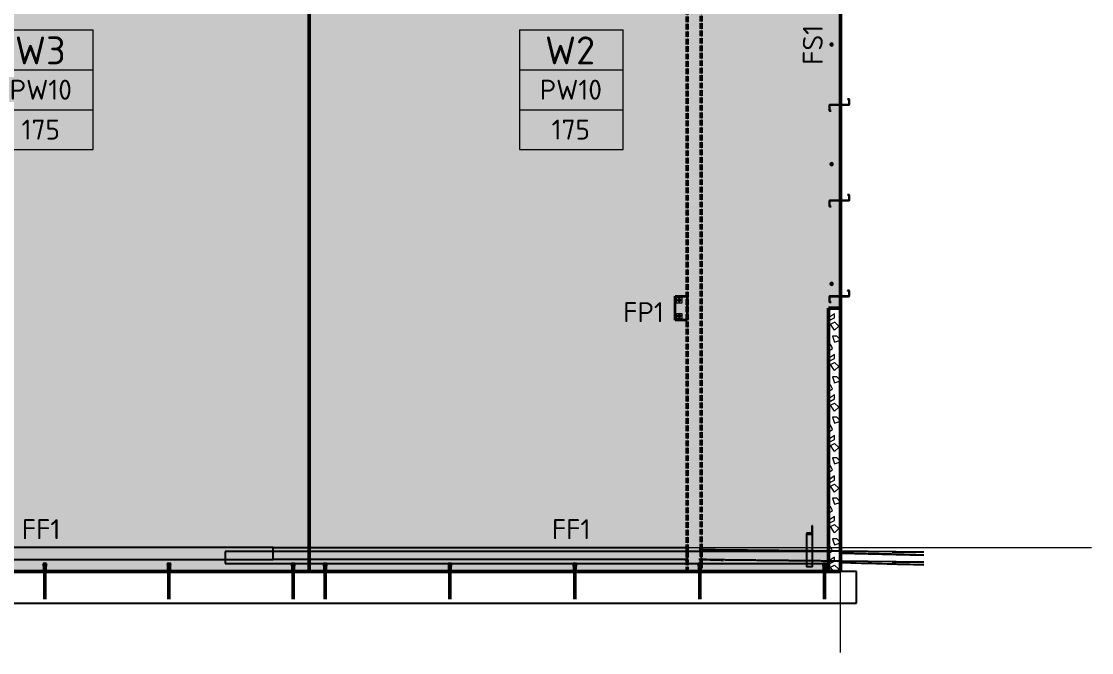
# Model space of a CAD drawing. Header units: millimetres. Extents: x -1292747 to -1174108, y -8316 to 50210.
# Drawn here: x -1212360 to -1198933, y 3882 to 11795 of the extents above; entities that cross this region are included whole.
import ezdxf

# ---------------------------------------------------------------- set-up
doc = ezdxf.new("R2010")
doc.units = ezdxf.units.MM
doc.linetypes.add('Hidden', pattern=[4, 3, -1])
doc.linetypes.add('Hidden Double', pattern=[7, 5, -2])
for name, color, linetype, lineweight in [('A-060-M_DETAIL', 3, 'Continuous', 25), ('A-200-A_WALL', 211, 'Continuous', 18), ('A-200-H_WALL', 111, 'Continuous', 13), ('A-200-M_WALL_EXT', 113, 'Continuous', 13), ('A-200-M_WALL_PAT', 111, 'Continuous', 13), ('A-200-MH_WALL', 110, 'Hidden', 13), ('A-230-M_FLOOR', 192, 'Continuous', 13), ('A-230-MH_FLOOR', 190, 'Hidden Double', 13), ('S-160-M_FOUND', 171, 'Continuous', 13), ('S-280-M_STRUCT_FRAME', 12, 'Continuous', 13), ('Z-030-M_GRID', 191, 'Continuous', 13), ('Z-060-M_DETAIL', 92, 'Continuous', 25), ('Z-230-A_LEVEL', 51, 'Continuous', 13)]:
    doc.layers.add(name, color=color, linetype=linetype, lineweight=lineweight)
doc.styles.add('ISOCPEUR', font='isocpeur.ttf', dxfattribs={"height": 250})
doc.styles.add('ISOCPEUR_B', font='', dxfattribs={"height": 350})
doc.styles.get('ISOCPEUR_B').set_extended_font_data('ISOCPEUR', bold=True)

# ---------------------------------------------------------------- blocks, each defined once
blk = doc.blocks.new('NRP_Framing-Steel-EA - WB725 - 75x75x8EA-3950896-S3_501-PRECAST SECTION C1')
at = {"layer": 'S-280-M_STRUCT_FRAME', "linetype": 'Hidden', "lineweight": 25}
for points in [[(4352332, 5367), (4352332, 5472), (4352329, 5472), (4352324, 5467), (4352324, 5465), (4352324, 5385), (4352321, 5380), (4352316, 5378), (4352262, 5378), (4352257, 5371), (4352257, 5367)], [(4352332, 4956), (4352332, 5367), (4352257, 5367), (4352257, 4956)]]:
    blk.add_hatch(color=256, dxfattribs=at).paths.add_polyline_path(points)
at = {"layer": 'S-280-M_STRUCT_FRAME', "lineweight": 25}
for p, q in [((4352257, 5371), (4352257, 5367)), ((4352316, 5378), (4352262, 5378)), ((4352324, 5465), (4352324, 5389)), ((4352332, 5472), (4352329, 5472)), ((4352332, 5367), (4352332, 5472)), ((4352257, 5367), (4352332, 5367)), ((4352257, 5367), (4352257, 4956)), ((4352332, 4956), (4352332, 5367)), ((4352332, 4956), (4352257, 4956))]:
    blk.add_line(p, q, dxfattribs=at)
at = {"layer": 'S-280-M_STRUCT_FRAME', "lineweight": 25, "flags": 128}
for points in [[(4352262, 5378), (4352261, 5378), (4352260, 5377), (4352260, 5377), (4352259, 5376), (4352258, 5375), (4352258, 5374), (4352257, 5372), (4352257, 5371)], [(4352324, 5389), (4352324, 5387), (4352324, 5385), (4352323, 5383), (4352322, 5381), (4352321, 5380), (4352319, 5379), (4352318, 5378), (4352316, 5378)], [(4352329, 5472), (4352328, 5472), (4352327, 5472), (4352327, 5471), (4352326, 5470), (4352325, 5469), (4352325, 5468), (4352324, 5467), (4352324, 5465)]]:
    blk.add_lwpolyline(points, dxfattribs=at)
blk = doc.blocks.new('NRP_Precast Connection Single _v2_ - F_ - STRING DETAIL ONLY _FERRULE PLAN_-1836418-S3_501-PRECAST SECTION C1')
at = {"layer": 'Z-060-M_DETAIL', "lineweight": 13}
for p, q in [((4352570, 10005), (4352545, 10005)), ((4352570, 10030), (4352570, 10005)), ((4352570, 10005), (4352595, 10005)), ((4352570, 9980), (4352570, 10005))]:
    blk.add_line(p, q, dxfattribs=at)
at = {"layer": 'Z-060-M_DETAIL'}
for p, q in [((4352555, 10013), (4352570, 10022)), ((4352555, 9996), (4352555, 10013)), ((4352570, 9988), (4352555, 9996)), ((4352585, 10013), (4352570, 10022)), ((4352570, 9988), (4352585, 9996)), ((4352585, 9996), (4352585, 10013))]:
    blk.add_line(p, q, dxfattribs=at)
blk.add_circle((4352570, 10005), 10, dxfattribs=at)
blk = doc.blocks.new('NRP_Precast Connection Single _v2_ - F_ - BASE DETAIL _SLAB_-1252420-S3_501-PRECAST SECTION C1')
at = {"layer": 'Z-060-M_DETAIL', "lineweight": 50}
blk.add_hatch(color=256, dxfattribs=at).paths.add_polyline_path([(4317657, 4969), (4317659, 4969), (4317662, 4972), (4317663, 4977), (4317659, 4981), (4317654, 4980), (4317652, 4977), (4317652, 4973), (4317656, 4969)])
at = {"layer": 'Z-060-M_DETAIL', "lineweight": 35}
for p, q in [((4317678, 4995), (4317636, 4995)), ((4317636, 4995), (4317636, 4990)), ((4317636, 4990), (4317641, 4985)), ((4317641, 4985), (4317641, 4965)), ((4317673, 4985), (4317678, 4990)), ((4317673, 4965), (4317673, 4985)), ((4317678, 4990), (4317678, 4995)), ((4317641, 4965), (4317644, 4961)), ((4317644, 4961), (4317644, 4900)), ((4317644, 4900), (4317649, 4900)), ((4317649, 4900), (4317665, 4900)), ((4317665, 4900), (4317670, 4900)), ((4317670, 4962), (4317673, 4965)), ((4317670, 4900), (4317670, 4962))]:
    blk.add_line(p, q, dxfattribs=at)
at = {"layer": 'Z-060-M_DETAIL', "lineweight": 18}
for p, q in [((4317665, 4935), (4317649, 4935)), ((4317649, 4935), (4317649, 4900)), ((4317665, 4900), (4317665, 4935))]:
    blk.add_line(p, q, dxfattribs=at)
at = {"layer": 'Z-060-M_DETAIL', "lineweight": 50}
blk.add_line((4317657, 4935), (4317657, 4550), dxfattribs=at)
at = {"layer": 'Z-060-M_DETAIL', "lineweight": 18}
for start, end in [(0, 180), (180, 0)]:
    blk.add_arc((4317657, 4975), 6, start, end, dxfattribs=at)
blk = doc.blocks.new('NRP_Precast Connection Single _v2_ - F_ - PANEL DETAIL _CORNER CLIP_-1252424-S3_501-PRECAST SECTION C1')
at = {"layer": 'Z-060-M_DETAIL', "lineweight": 35}
for p, q in [((4312832, 14249), (4312982, 14249)), ((4312832, 13949), (4312832, 14249)), ((4312982, 14249), (4312982, 13949)), ((4312982, 13949), (4312832, 13949))]:
    blk.add_line(p, q, dxfattribs=at)
at = {"layer": 'Z-060-M_DETAIL', "lineweight": 18}
for p, q in [((4312897, 14234), (4312967, 14234)), ((4312897, 14164), (4312897, 14234)), ((4312967, 14234), (4312967, 14164)), ((4312967, 14164), (4312897, 14164)), ((4312897, 14034), (4312967, 14034)), ((4312897, 13964), (4312897, 14034)), ((4312967, 13964), (4312897, 13964)), ((4312967, 14034), (4312967, 13964))]:
    blk.add_line(p, q, dxfattribs=at)
at = {"layer": 'Z-060-M_DETAIL', "lineweight": 13}
for p, q in [((4312907, 14199), (4312932, 14199)), ((4312932, 14199), (4312932, 14224)), ((4312957, 14199), (4312932, 14199)), ((4312932, 14199), (4312932, 14174)), ((4312907, 13999), (4312932, 13999)), ((4312932, 13999), (4312932, 14024)), ((4312957, 13999), (4312932, 13999)), ((4312932, 13999), (4312932, 13974))]:
    blk.add_line(p, q, dxfattribs=at)
at = {"layer": 'Z-060-M_DETAIL'}
for p, q in [((4312924, 14214), (4312915, 14199)), ((4312924, 14184), (4312915, 14199)), ((4312941, 14214), (4312924, 14214)), ((4312941, 14184), (4312924, 14184)), ((4312950, 14199), (4312941, 14214)), ((4312950, 14199), (4312941, 14184)), ((4312924, 14014), (4312915, 13999)), ((4312924, 13984), (4312915, 13999)), ((4312941, 14014), (4312924, 14014)), ((4312941, 13984), (4312924, 13984)), ((4312950, 13999), (4312941, 14014)), ((4312950, 13999), (4312941, 13984))]:
    blk.add_line(p, q, dxfattribs=at)
for centre in [(4312932, 14199), (4312932, 13999)]:
    blk.add_circle(centre, 10, dxfattribs=at)
blk = doc.blocks.new('NRP_Wall Instance Details Tag _v2_ - Details-2288399-S3_501-PRECAST SECTION C1')
at = {"layer": 'A-200-A_WALL'}
for p, q in [((4315364, 11688), (4316664, 11688)), ((4315364, 11688), (4315364, 10188)), ((4316664, 10188), (4316664, 11688)), ((4315364, 11188), (4316664, 11188)), ((4315364, 10688), (4316664, 10688)), ((4315364, 10188), (4316664, 10188)), ((4315364, 10188), (4316664, 10188))]:
    blk.add_line(p, q, dxfattribs=at)

msp = doc.modelspace()

# ---------------------------------------------------------------- hatches: boundary and pattern name
at = {"layer": 'A-200-H_WALL'}
h = msp.add_hatch(color=256, dxfattribs=at)
h.paths.add_polyline_path([(-1213611.7, 4900), (-1212079.3, 4900), (-1212079.8, 4962), (-1212082.3, 4965), (-1212082.3, 4985), (-1212087.3, 4990), (-1212087.3, 4995), (-1212045.3, 4995), (-1212045.3, 4990), (-1212050.3, 4985), (-1212050.3, 4965), (-1212053.3, 4961.4), (-1212053.3, 4900), (-1210521, 4900), (-1210521.5, 4962), (-1210524, 4965), (-1210524, 4985), (-1210529, 4990), (-1210529, 4995), (-1210487, 4995), (-1210487, 4990), (-1210492, 4985), (-1210492, 4965), (-1210495, 4961.4), (-1210495, 4900), (-1208962.7, 4900), (-1208963.1, 4962), (-1208965.7, 4965), (-1208965.7, 4985), (-1208970.7, 4990), (-1208970.7, 4995), (-1208928.7, 4995), (-1208928.7, 4990), (-1208933.7, 4985), (-1208933.7, 4965), (-1208936.7, 4961.4), (-1208936.7, 4900), (-1208749.7, 4900), (-1208749.7, 15809.4), (-1212159.6, 16108.4), (-1212152.3, 16197.4), (-1212159.7, 16198.1), (-1212159.7, 16122.6), (-1212165.4, 16111.4), (-1212174.7, 16107.6), (-1212346.6, 16108.4), (-1212355.3, 16112), (-1212359.7, 16122.6), (-1212359.7, 16140.3), (-1212366.8, 16140.9), (-1212368.1, 16125.9), (-1215383, 16389.7), (-1215383, 4900), (-1215196, 4900), (-1215196.5, 4962), (-1215199, 4965), (-1215199, 4985), (-1215204, 4990), (-1215204, 4995), (-1215162, 4995), (-1215162, 4990), (-1215167, 4985), (-1215167, 4965), (-1215170, 4961.4), (-1215170, 4900), (-1213637.7, 4900), (-1213638.1, 4962), (-1213640.7, 4965), (-1213640.7, 4985), (-1213645.7, 4990), (-1213645.7, 4995), (-1213603.7, 4995), (-1213603.7, 4990), (-1213608.7, 4985), (-1213608.7, 4965), (-1213611.7, 4961.4)])
h.paths.add_polyline_path([(-1208749.7, 15899.7), (-1208749.7, 16441.5), (-1215383, 17021.9), (-1215383, 16480.1), (-1212359.7, 16215.6), (-1212359.7, 16292.6), (-1212355.3, 16303.2), (-1212344.7, 16307.6), (-1212174.7, 16307.6), (-1212164.1, 16303.2), (-1212159.7, 16292.6), (-1212159.7, 16273.3), (-1211783.1, 16240.4), (-1211789.7, 16165.7), (-1211127, 16107.7)])
h.paths.add_polyline_path([(-1212269.3, 16113.6), (-1212174.7, 16113.6), (-1212168.3, 16116.2), (-1212165.7, 16122.6), (-1212165.7, 16198.6), (-1212269.3, 16207.7), (-1212275.9, 16132.9), (-1212353.7, 16139.7), (-1212353.7, 16122.6), (-1212351, 16116.2), (-1212344.7, 16113.6)])
h.paths.add_polyline_path([(-1211892.1, 16177.7), (-1211888.9, 16181.4), (-1211891.4, 16179.5), (-1211891.9, 16178.3)])
h.paths.add_polyline_path([(-1212315.3, 16211.7), (-1212313.7, 16218.1), (-1212311, 16219.3), (-1212268.9, 16216.7), (-1212266.3, 16219.8), (-1212265.4, 16223.4), (-1212259.3, 16280.6), (-1212256.6, 16281.8), (-1212165.7, 16273.9), (-1212165.7, 16292.6), (-1212168.3, 16298.9), (-1212174.7, 16301.6), (-1212344.7, 16301.6), (-1212351, 16298.9), (-1212353.7, 16292.6), (-1212353.7, 16215), (-1212347.7, 16214.5)])
h.paths.add_polyline_path([(-1211794.5, 16236.4), (-1211791.1, 16240.3), (-1211793.8, 16238.2), (-1211794.3, 16237.3)])
h = msp.add_hatch(color=256, dxfattribs=at)
h.paths.add_polyline_path([(-1206999, 4900), (-1206996, 4900), (-1206996.5, 4962), (-1206999, 4965), (-1206999, 4985), (-1207004, 4990), (-1207004, 4995), (-1206962, 4995), (-1206962, 4990), (-1206967, 4985), (-1206967, 4965), (-1206970, 4961.4), (-1206970, 4900), (-1205429.3, 4900), (-1205429.8, 4962), (-1205432.3, 4965), (-1205432.3, 4985), (-1205437.3, 4990), (-1205437.3, 4995), (-1205395.3, 4995), (-1205395.3, 4990), (-1205400.3, 4985), (-1205400.3, 4965), (-1205403.3, 4961.4), (-1205403.3, 4900), (-1203862.7, 4900), (-1203863.1, 4962), (-1203865.7, 4965), (-1203865.7, 4985), (-1203870.7, 4990), (-1203870.7, 4995), (-1203828.7, 4995), (-1203828.7, 4990), (-1203833.7, 4985), (-1203833.7, 4965), (-1203836.7, 4961.4), (-1203836.7, 4900), (-1202296, 4900), (-1202296.5, 4962), (-1202299, 4965), (-1202299, 4985), (-1202304, 4990), (-1202304, 4995), (-1202262, 4995), (-1202262, 4990), (-1202267, 4985), (-1202267, 4965), (-1202270, 4961.4), (-1202270, 4900), (-1202233, 4900), (-1202233, 8200), (-1202083, 8200), (-1202083, 8348.1), (-1202219.1, 8348.1), (-1202219.1, 8350), (-1202083, 8350), (-1202083, 9548.1), (-1202219.1, 9548.1), (-1202219.1, 9550), (-1202083, 9550), (-1202083, 10748.1), (-1202219.1, 10748.1), (-1202219.1, 10750), (-1202083, 10750), (-1202083, 11948.1), (-1202219.1, 11948.1), (-1202219.1, 11950), (-1202083, 11950), (-1202083, 13148.1), (-1202219.1, 13148.1), (-1202219.1, 13150), (-1202083, 13150), (-1202083, 14348.1), (-1202219.1, 14348.1), (-1202219.1, 14350), (-1202083, 14350), (-1202083, 15858.3), (-1208749.7, 16441.5), (-1208749.7, 15899.7), (-1202534.7, 15356), (-1202534.7, 15433), (-1202530.3, 15443.6), (-1202519.7, 15448), (-1202349.7, 15448), (-1202338.6, 15442.4), (-1202334.7, 15433), (-1202334.7, 15263), (-1202339.1, 15252.4), (-1202349.7, 15248), (-1202425, 15248), (-1202425, 15237.1), (-1202422.6, 15229.1), (-1202417, 15225.9), (-1202361.1, 15224.8), (-1202359.4, 15223.8), (-1202358, 15218.8), (-1202358, 14722.1), (-1202433, 14722.1), (-1202433, 15248), (-1202519.7, 15248), (-1202530.3, 15252.4), (-1202534.7, 15263), (-1202534.7, 15280.7), (-1202554, 15282.4), (-1202555.4, 15267.4), (-1208749.7, 15809.4), (-1208749.7, 4900), (-1208562.7, 4900), (-1208563.1, 4962), (-1208565.7, 4965), (-1208565.7, 4985), (-1208570.7, 4990), (-1208570.7, 4995), (-1208528.7, 4995), (-1208528.7, 4990), (-1208533.7, 4985), (-1208533.7, 4965), (-1208536.7, 4961.4), (-1208536.7, 4900), (-1207004, 4900)])
h.paths.add_polyline_path([(-1202433, 4955.7), (-1202508, 4955.7), (-1202507.9, 5372.3), (-1202503, 5378), (-1202445.9, 5378.8), (-1202442.3, 5383), (-1202441, 5389.2), (-1202440.6, 5468), (-1202436, 5472.4), (-1202433, 5472.4), (-1202433, 4985)])
h.paths.add_polyline_path([(-1202202, 8274), (-1202219.1, 8274), (-1202219.1, 8275.9), (-1202202, 8275.9)])
h.paths.add_polyline_path([(-1202223, 8277.9), (-1202223, 8346.1), (-1202221.1, 8346.1), (-1202221.1, 8277.9)])
h.paths.add_polyline_path([(-1202219.1, 9474), (-1202219.1, 9475.9), (-1202202, 9475.9), (-1202202, 9474)])
h.paths.add_polyline_path([(-1202221.1, 9477.9), (-1202223, 9477.9), (-1202223, 9546.1), (-1202221.1, 9546.1)])
h.paths.add_polyline_path([(-1202202, 10674), (-1202219.1, 10674), (-1202219.1, 10675.9), (-1202202, 10675.9)])
h.paths.add_polyline_path([(-1202221.1, 10677.9), (-1202223, 10677.9), (-1202223, 10746.1), (-1202221.1, 10746.1)])
h.paths.add_polyline_path([(-1202219.1, 11874), (-1202219.1, 11875.9), (-1202202, 11875.9), (-1202202, 11874)])
h.paths.add_polyline_path([(-1202221.1, 11877.9), (-1202223, 11877.9), (-1202223, 11946.1), (-1202221.1, 11946.1)])
h.paths.add_polyline_path([(-1202202, 13074), (-1202219.1, 13074), (-1202219.1, 13075.9), (-1202202, 13075.9)])
h.paths.add_polyline_path([(-1202221.1, 13077.9), (-1202223, 13077.9), (-1202223, 13146.1), (-1202221.1, 13146.1)])
h.paths.add_polyline_path([(-1202219.1, 14274), (-1202219.1, 14275.9), (-1202202, 14275.9), (-1202202, 14274)])
h.paths.add_polyline_path([(-1202223, 14277.9), (-1202223, 14346.1), (-1202221.1, 14346.1), (-1202221.1, 14277.9)])
h.paths.add_polyline_path([(-1202358.1, 14727.6), (-1202360.2, 14732.1), (-1202362, 14732.1), (-1202358.4, 14728)])
h.paths.add_polyline_path([(-1202425.4, 14823), (-1202427.2, 14826.2), (-1202427.2, 14824.7), (-1202425.8, 14823.4)])
h.paths.add_polyline_path([(-1202444.3, 15254), (-1202433, 15254), (-1202433, 15282.5), (-1202426.5, 15281.5), (-1202425, 15279), (-1202425, 15254), (-1202349.7, 15254), (-1202343.3, 15256.6), (-1202340.7, 15263), (-1202340.7, 15433), (-1202343.3, 15439.4), (-1202349.7, 15442), (-1202519.7, 15442), (-1202526, 15439.4), (-1202528.7, 15433), (-1202528.7, 15355.5), (-1202444.3, 15348.1), (-1202450.8, 15273.4), (-1202528.7, 15280.2), (-1202528.7, 15263), (-1202526, 15256.6), (-1202519.7, 15254), (-1202501.3, 15254)])
at = {"layer": 'A-200-M_WALL_PAT'}
h = msp.add_hatch(dxfattribs=at)
h.set_pattern_fill('FP_5', color=8, angle=116.56505, style=0, pattern_type=2)
h.set_pattern_definition([(296.56505, (-1228700.4, 76.2), (-0.0004, 507.9998), [56.796, -1079.126]), (33.69, (-1228675, 25.4), (0.0002, 508.0005), [91.58, -1740.04]), (33.69, (-1228167, 25.4), (0.0002, 508.0005), [91.58, -1740.04]), (33.69, (-1227659, 25.4), (0.0002, 508.0005), [91.58, -1740.04]), (116.56505, (-1228598.8, 76.2), (-0.0004, 507.9998), [56.796, -1079.126]), (213.69, (-1228624.2, 127), (0.0002, 508.0005), [91.58, -1740.04]), (213.69, (-1228116.2, 127), (0.0002, 508.0005), [91.58, -1740.04]), (213.69, (-1227608.2, 127), (0.0002, 508.0005), [91.58, -1740.04]), (26.565, (-1228497.2, 76.2), (0.0005, 508), [113.592, -1022.33]), (26.565, (-1227989.2, 76.2), (0.0005, 508), [113.592, -1022.33]), (270, (-1228395.6, 127), (508, 0.0004), [50.8, -457.2]), (225, (-1228395.6, 76.2), (-0.0004, 507.9997), [71.842, -646.578]), (135, (-1228446.4, 25.4), (-0.0004, 507.9997), [71.842, -646.578]), (288.43505, (-1228598.8, 228.6), (-0.0006, 508), [80.322, -1526.115]), (18.435, (-1228573.4, 152.4), (-0.0006, 508), [80.322, -1526.115]), (18.435, (-1228065.4, 152.4), (-0.0006, 508), [80.322, -1526.115]), (18.435, (-1227557.4, 152.4), (-0.0006, 508), [80.322, -1526.115]), (135, (-1228497.2, 177.8), (-0.0004, 507.9997), [71.842, -646.578]), (180, (-1228548, 228.6), (0.0004, -508), [50.8, -457.2]), (251.56505, (-1228725.8, 355.6), (-0.0003, 508), [80.322, -1526.115]), (315, (-1228751.2, 279.4), (-0.0004, 507.9997), [71.842, -646.578]), (71.56505, (-1228700.4, 228.6), (-0.0003, 508), [80.322, -1526.115]), (135, (-1228675, 304.8), (-0.0004, 507.9997), [71.842, -646.578]), (225, (-1228522.6, 355.6), (-0.0004, 507.9997), [71.842, -646.578]), (123.69, (-1228573.4, 304.8), (0.0002, 508.0005), [91.581, -1740.039]), (123.69, (-1228065.4, 304.8), (0.0002, 508.0005), [91.581, -1740.039]), (26.565, (-1228624.2, 381), (0.0005, 508), [56.796, -1079.126]), (26.565, (-1228116.2, 381), (0.0005, 508), [56.796, -1079.126]), (315, (-1228573.4, 406.4), (-0.0004, 507.9997), [71.842, -646.578]), (213.69, (-1228344.8, 482.6), (0.0002, 508.0005), [91.58, -1740.04]), (213.69, (-1227836.8, 482.6), (0.0002, 508.0005), [91.58, -1740.04]), (213.69, (-1227328.8, 482.6), (0.0002, 508.0005), [91.58, -1740.04]), (296.56505, (-1228421, 431.8), (-0.0004, 507.9998), [56.796, -1079.126]), (45, (-1228395.6, 381), (-0.0004, 507.9997), [71.842, -646.578]), (90, (-1228344.8, 431.8), (-508, -0.0004), [50.8, -457.2]), (213.69, (-1228573.4, 508), (0.0002, 508.0005), [91.58, -1740.04]), (213.69, (-1228065.4, 508), (0.0002, 508.0005), [91.58, -1740.04]), (213.69, (-1227557.4, 508), (0.0002, 508.0005), [91.58, -1740.04]), (315, (-1228649.6, 457.2), (-0.0004, 507.9997), [35.921, -682.499]), (26.565, (-1228624.2, 431.8), (0.0005, 508), [56.796, -1079.126]), (26.565, (-1228116.2, 431.8), (0.0005, 508), [56.796, -1079.126]), (90, (-1228573.4, 457.2), (-508, -0.0004), [50.8, -457.2]), (333.435, (-1228776.6, 482.6), (-0.001, 508), [56.796, -1079.126]), (333.435, (-1228268.6, 482.6), (-0.001, 508), [56.796, -1079.126]), (243.43505, (-1228725.8, 457.2), (-0.0004, 507.9998), [56.796, -1079.126]), (161.565, (-1228751.2, 406.4), (-0.0003, 508), [80.322, -1526.115]), (161.565, (-1228243.2, 406.4), (-0.0003, 508), [80.322, -1526.115]), (161.565, (-1227735.2, 406.4), (-0.0003, 508), [80.322, -1526.115]), (45, (-1228827.4, 431.8), (-0.0004, 507.9997), [71.842, -646.578]), (26.565, (-1228802, -0.0003), (0.0005, 508), [56.796, -1079.126]), (26.565, (-1228294, 0.0002), (0.0005, 508), [56.796, -1079.126]), (116.56505, (-1228751.2, 25.4), (-0.0004, 507.9998), [56.796, -1079.126]), (206.565, (-1228776.6, 76.2), (0.0005, 508), [56.796, -1079.126]), (206.565, (-1228268.6, 76.2), (0.0005, 508), [56.796, -1079.126]), (296.56505, (-1228827.4, 50.8), (-0.0004, 507.9998), [56.796, -1079.126]), (14.036, (-1228446.4, 228.6), (0.002, 508), [104.727, -1989.81]), (14.036, (-1227938.4, 228.6), (0.002, 508), [104.727, -1989.81]), (14.036, (-1227430.4, 228.6), (0.002, 508), [104.727, -1989.81]), (14.036, (-1226922.4, 228.6), (0.002, 508), [104.727, -1989.81]), (135, (-1228344.8, 254), (-0.0004, 507.9997), [71.842, -646.578]), (198.435, (-1228395.6, 304.8), (-0.0006, 508), [80.322, -1526.115]), (198.435, (-1227887.6, 304.8), (-0.0006, 508), [80.322, -1526.115]), (198.435, (-1227379.6, 304.8), (-0.0006, 508), [80.322, -1526.115]), (296.56505, (-1228471.8, 279.4), (-0.0004, 507.9998), [56.796, -1079.126]), (333.435, (-1228802, 152.4), (-0.001, 508), [56.796, -1079.126]), (333.435, (-1228294, 152.4), (-0.001, 508), [56.796, -1079.126]), (45, (-1228751.2, 127), (-0.0004, 507.9997), [35.921, -682.499]), (116.56505, (-1228725.8, 152.4), (-0.0004, 507.9998), [56.796, -1079.126]), (225, (-1228751.2, 203.2), (-0.0004, 507.9997), [71.842, -646.578])])
h.paths.add_polyline_path([(-1202233, 4900), (-1202083, 4900), (-1202083, 8200), (-1202233, 8200), (-1202233, 6899.7)])
at = {"layer": 'S-280-M_STRUCT_FRAME'}
h = msp.add_hatch(color=256, dxfattribs=at)
h.paths.add_polyline_path([(-1202202, 10674), (-1202202, 10675.9), (-1202219.1, 10675.9), (-1202219.1, 10674)])
h.paths.add_polyline_path([(-1202223, 10677.9), (-1202221.1, 10677.9), (-1202221.1, 10746.1), (-1202223, 10746.1)])
h.paths.add_polyline_path([(-1201976.9, 10748.1), (-1201976.9, 10750), (-1202219.1, 10750), (-1202219.1, 10748.1)])
h.paths.add_polyline_path([(-1201974.9, 10752), (-1201973, 10752), (-1201973, 10817.1), (-1201974.9, 10817.1)])
h.paths.add_polyline_path([(-1201976.9, 10819.1), (-1201976.9, 10821), (-1201994, 10821), (-1201994, 10819.1)])
h = msp.add_hatch(color=256, dxfattribs=at)
h.paths.add_polyline_path([(-1202219.1, 9474), (-1202202, 9474), (-1202202, 9475.9), (-1202219.1, 9475.9)])
h.paths.add_polyline_path([(-1202221.1, 9477.9), (-1202221.1, 9546.1), (-1202223, 9546.1), (-1202223, 9477.9)])
h.paths.add_polyline_path([(-1202219.1, 9548.1), (-1201976.9, 9548.1), (-1201976.9, 9550), (-1202219.1, 9550)])
h.paths.add_polyline_path([(-1201974.9, 9552), (-1201973, 9552), (-1201973, 9617.1), (-1201974.9, 9617.1)])
h.paths.add_polyline_path([(-1201994, 9619.1), (-1201976.9, 9619.1), (-1201976.9, 9621), (-1201994, 9621)])
h = msp.add_hatch(color=256, dxfattribs=at)
h.paths.add_polyline_path([(-1202202, 8274), (-1202202, 8275.9), (-1202219.1, 8275.9), (-1202219.1, 8274)])
h.paths.add_polyline_path([(-1202221.1, 8277.9), (-1202221.1, 8346.1), (-1202223, 8346.1), (-1202223, 8277.9)])
h.paths.add_polyline_path([(-1202219.1, 8348.1), (-1201976.9, 8348.1), (-1201976.9, 8350), (-1202219.1, 8350)])
h.paths.add_polyline_path([(-1201974.9, 8352), (-1201973, 8352), (-1201973, 8417.1), (-1201974.9, 8417.1)])
h.paths.add_polyline_path([(-1201976.9, 8419.1), (-1201976.9, 8421), (-1201994, 8421), (-1201994, 8419.1)])

# ---------------------------------------------------------------- linework, layer by layer
at = {"layer": 'A-200-M_WALL_EXT', "lineweight": 50}
for p, q in [((-1208749.7, 4900), (-1208749.7, 15809.7)), ((-1202083, 10750), (-1202083, 11948.1)), ((-1202083, 9550), (-1202083, 10748.1)), ((-1202083, 8350), (-1202083, 9548.1)), ((-1202083, 8200), (-1202083, 8348.1)), ((-1202233, 8200), (-1202233, 4900)), ((-1202083, 8200), (-1202233, 8200)), ((-1202083, 4900), (-1202083, 8200)), ((-1213611.7, 4900), (-1212079.3, 4900)), ((-1212053.3, 4900), (-1210521, 4900)), ((-1210495, 4900), (-1208962.7, 4900)), ((-1208936.7, 4900), (-1208562.7, 4900)), ((-1208536.7, 4900), (-1206996, 4900)), ((-1206970, 4900), (-1205429.3, 4900)), ((-1205403.3, 4900), (-1203862.7, 4900)), ((-1203836.7, 4900), (-1202296, 4900)), ((-1202270, 4900), (-1202233, 4900)), ((-1202233, 4900), (-1202083, 4900))]:
    msp.add_line(p, q, dxfattribs=at)
at = {"layer": 'A-200-MH_WALL', "lineweight": 50}
for p, q in [((-1204007.6, 4900), (-1204007.6, 16026.7)), ((-1203833.2, 16011.4), (-1203833.2, 4995)), ((-1202083, 10748.1), (-1202083, 10749.9)), ((-1202083, 9548.1), (-1202083, 9549.9)), ((-1202083, 8348.1), (-1202083, 8350)), ((-1203833.2, 4985.4), (-1203833.2, 4900))]:
    msp.add_line(p, q, dxfattribs=at)
at = {"layer": 'A-230-M_FLOOR', "lineweight": 25}
for p, q in [((-1209203, 5200), (-1241933, 5200)), ((-1202233, 5150), (-1209803, 5150)), ((-1209803, 5150), (-1209803, 5000)), ((-1209203, 5050), (-1209203, 5200)), ((-1201036.6, 5140.9), (-1202083, 5151.8)), ((-1202083, 5132), (-1202083, 5012)), ((-1202083, 5127.3), (-1201036.6, 5102.3)), ((-1201036.6, 5140), (-1201437.3, 5140)), ((-1241933, 5050), (-1209203, 5050)), ((-1209803, 5000), (-1202233, 5000)), ((-1202083, 5031.8), (-1201036.6, 5020.9)), ((-1201036.6, 4982.3), (-1202083, 5007.3)), ((-1201437.3, 5020), (-1201036.6, 5020))]:
    msp.add_line(p, q, dxfattribs=at)
for points, knots in [([(-1201036.6, 5103.3), (-1201169.8, 5107), (-1201518.6, 5116.6), (-1201867.4, 5126.1), (-1202083, 5132)], [0.10098369, 0.10098369, 0.10098369, 0.10098369, 0.44444444, 1, 1, 1, 1]), ([(-1202083, 5012), (-1201910.6, 5007.3), (-1201561.7, 4997.8), (-1201212.9, 4988.1), (-1201036.6, 4983.3)], [0, 0, 0, 0, 0.44444444, 0.89901641, 0.89901641, 0.89901641, 0.89901641])]:
    msp.add_open_spline(points, degree=3, knots=knots, dxfattribs=at)
at = {"layer": 'A-230-MH_FLOOR', "lineweight": 25}
for p, q in [((-1209202.9, 5200), (-1204007.5, 5200)), ((-1204007.5, 5200), (-1204036.2, 5200)), ((-1204007.5, 5200), (-1204007.5, 5050)), ((-1203831.8, 5170), (-1203860.5, 5173.9)), ((-1203831.8, 5170), (-1203831.8, 5050)), ((-1202083, 5151.8), (-1203831.8, 5170)), ((-1203555.7, 5162), (-1203831.8, 5170)), ((-1203831.8, 5170), (-1203764.6, 5168)), ((-1204007.5, 5050), (-1209202.9, 5050)), ((-1204036.2, 5050), (-1204007.5, 5050)), ((-1203860.5, 5053.9), (-1203831.8, 5050)), ((-1203831.8, 5050), (-1203555.7, 5042)), ((-1203831.8, 5050), (-1202083, 5031.8)), ((-1203764.6, 5048), (-1203831.8, 5050))]:
    msp.add_line(p, q, dxfattribs=at)
at = {"layer": 'S-160-M_FOUND', "lineweight": 25}
for p, q in [((-1212079.3, 4900), (-1213611.7, 4900)), ((-1210521, 4900), (-1212053.3, 4900)), ((-1208962.7, 4900), (-1210495, 4900)), ((-1208562.7, 4900), (-1208936.7, 4900)), ((-1206996, 4900), (-1208536.7, 4900)), ((-1205429.3, 4900), (-1206970, 4900)), ((-1203862.7, 4900), (-1205403.3, 4900)), ((-1202296, 4900), (-1203836.7, 4900)), ((-1201883, 4900), (-1202270, 4900)), ((-1201883, 4500), (-1201883, 4900)), ((-1242020.5, 4500), (-1201883, 4500))]:
    msp.add_line(p, q, dxfattribs=at)
at = {"layer": 'S-280-M_STRUCT_FRAME', "lineweight": 25}
for p, q in [((-1202223, 10746.1), (-1202223, 10677.9)), ((-1202221.1, 10677.9), (-1202221.1, 10746.1)), ((-1201976.9, 10750), (-1202219.1, 10750)), ((-1202219.1, 10748.1), (-1201976.9, 10748.1)), ((-1201976.9, 10821), (-1201994, 10821)), ((-1201994, 10821), (-1201994, 10819.1)), ((-1201994, 10819.1), (-1201976.9, 10819.1)), ((-1201974.9, 10817.1), (-1201974.9, 10752)), ((-1201973, 10752), (-1201973, 10817.1)), ((-1202202, 10675.9), (-1202219.1, 10675.9)), ((-1202219.1, 10674), (-1202202, 10674)), ((-1202202, 10674), (-1202202, 10675.9)), ((-1202223, 9546.1), (-1202223, 9477.9)), ((-1202221.1, 9477.9), (-1202221.1, 9546.1)), ((-1201976.9, 9550), (-1202219.1, 9550)), ((-1202219.1, 9548.1), (-1201976.9, 9548.1)), ((-1201976.9, 9621), (-1201994, 9621)), ((-1201994, 9621), (-1201994, 9619.1)), ((-1201994, 9619.1), (-1201976.9, 9619.1)), ((-1201974.9, 9617.1), (-1201974.9, 9552)), ((-1201973, 9552), (-1201973, 9617.1)), ((-1202202, 9475.9), (-1202219.1, 9475.9)), ((-1202219.1, 9474), (-1202202, 9474)), ((-1202202, 9474), (-1202202, 9475.9)), ((-1202223, 8346.1), (-1202223, 8277.9)), ((-1202221.1, 8277.9), (-1202221.1, 8346.1)), ((-1201976.9, 8350), (-1202219.1, 8350)), ((-1202219.1, 8348.1), (-1201976.9, 8348.1)), ((-1201976.9, 8421), (-1201994, 8421)), ((-1201994, 8421), (-1201994, 8419.1)), ((-1201994, 8419.1), (-1201976.9, 8419.1)), ((-1201974.9, 8417.1), (-1201974.9, 8352)), ((-1201973, 8352), (-1201973, 8417.1)), ((-1202202, 8275.9), (-1202219.1, 8275.9)), ((-1202219.1, 8274), (-1202202, 8274)), ((-1202202, 8274), (-1202202, 8275.9))]:
    msp.add_line(p, q, dxfattribs=at)
for centre, radius, start, end in [((-1202219.1, 10746.1), 3.9, 90, 180), ((-1202219.1, 10746.1), 2, 90, 180), ((-1201976.9, 10817.1), 3.9, 0, 90), ((-1201976.9, 10817.1), 2, 0, 90), ((-1201976.9, 10752), 3.9, 270, 0), ((-1201976.9, 10752), 2, 270, 0), ((-1202219.1, 10677.9), 3.9, 180, 270), ((-1202219.1, 10677.9), 2, 180, 270), ((-1202219.1, 9546.1), 3.9, 90, 180), ((-1202219.1, 9546.1), 2, 90, 180), ((-1201976.9, 9617.1), 3.9, 0, 90), ((-1201976.9, 9617.1), 2, 0, 90), ((-1201976.9, 9552), 3.9, 270, 0), ((-1201976.9, 9552), 2, 270, 0), ((-1202219.1, 9477.9), 3.9, 180, 270), ((-1202219.1, 9477.9), 2, 180, 270), ((-1202219.1, 8346.1), 3.9, 90, 180), ((-1202219.1, 8346.1), 2, 90, 180), ((-1201976.9, 8417.1), 3.9, 0, 90), ((-1201976.9, 8417.1), 2, 0, 90), ((-1201976.9, 8352), 3.9, 270, 0), ((-1201976.9, 8352), 2, 270, 0), ((-1202219.1, 8277.9), 3.9, 180, 270), ((-1202219.1, 8277.9), 2, 180, 270)]:
    msp.add_arc(centre, radius, start, end, dxfattribs=at)
at = {"layer": 'Z-030-M_GRID'}
msp.add_line((-1202083, 3882), (-1202083, 18522.3), dxfattribs=at)
at = {"layer": 'Z-230-A_LEVEL'}
msp.add_line((-1245258.4, 5200), (-1198933.4, 5200), dxfattribs=at)

# ---------------------------------------------------------------- block references
at = {"layer": 'A-200-A_WALL'}
for p in [(-5528123.6, 0), (-5521473.6, 0)]:
    msp.add_blockref('NRP_Wall Instance Details Tag _v2_ - Details-2288399-S3_501-PRECAST SECTION C1', p, dxfattribs=at)
at = {"layer": 'S-280-M_STRUCT_FRAME', "lineweight": 25}
msp.add_blockref('NRP_Framing-Steel-EA - WB725 - 75x75x8EA-3950896-S3_501-PRECAST SECTION C1', (-5554765.3, 0), dxfattribs=at)
at = {"layer": 'Z-060-M_DETAIL'}
for p in [(-5554765.3, 1500), (-5554765.3, 0), (-5554765.3, -1500)]:
    msp.add_blockref('NRP_Precast Connection Single _v2_ - F_ - STRING DETAIL ONLY _FERRULE PLAN_-1836418-S3_501-PRECAST SECTION C1', p, dxfattribs=at)
at = {"layer": 'Z-060-M_DETAIL', "lineweight": 18, "rotation": 180}
msp.add_blockref('NRP_Precast Connection Single _v2_ - F_ - PANEL DETAIL _CORNER CLIP_-1252424-S3_501-PRECAST SECTION C1', (3108824.7, 22298.9), dxfattribs=at)
at = {"layer": 'Z-060-M_DETAIL', "lineweight": 50}
for p in [(-5529723.6, 0), (-5528165.3, 0), (-5526607, 0), (-5526207, 0), (-5524640.3, 0), (-5523073.6, 0), (-5521507, 0), (-5519940.3, 0)]:
    msp.add_blockref('NRP_Precast Connection Single _v2_ - F_ - BASE DETAIL _SLAB_-1252420-S3_501-PRECAST SECTION C1', p, dxfattribs=at)

# ---------------------------------------------------------------- texts
at = {"layer": 'A-060-M_DETAIL', "lineweight": 13, "insert": (-1202556.3, 11250.4), "char_height": 250, "width": 609.282, "attachment_point": 1, "rotation": 90, "style": 'ISOCPEUR'}
msp.add_mtext('FS1', dxfattribs=at)
at = {"layer": 'A-060-M_DETAIL', "lineweight": 13, "char_height": 250, "attachment_point": 1, "style": 'ISOCPEUR'}
for s, insert, width in [('FP1', (-1204809.8, 8275.2), 609.282), ('FF1', (-1212354.3, 5553.9), 585.232), ('FF1', (-1205704.3, 5553.9), 585.232)]:
    msp.add_mtext(s, dxfattribs=dict(at, insert=insert, width=width))
at = {"layer": 'A-200-A_WALL', "lineweight": 13, "attachment_point": 1}
for s, insert, char_height, width, style in [('W3', (-1212441.4, 11607), 350, 785.654, 'ISOCPEUR_B'), ('W2', (-1205791.4, 11607), 350, 785.654, 'ISOCPEUR_B'), ('PW10', (-1212507.4, 11063.9), 250, 945.991, 'ISOCPEUR'), ('PW10', (-1205857.4, 11063.9), 250, 945.991, 'ISOCPEUR'), ('175', (-1212358.4, 10563.9), 250, 585.232, 'ISOCPEUR'), ('175', (-1205708.4, 10563.9), 250, 585.232, 'ISOCPEUR')]:
    msp.add_mtext(s, dxfattribs=dict(at, insert=insert, char_height=char_height, width=width, style=style))

doc.saveas('drawing.dxf')
